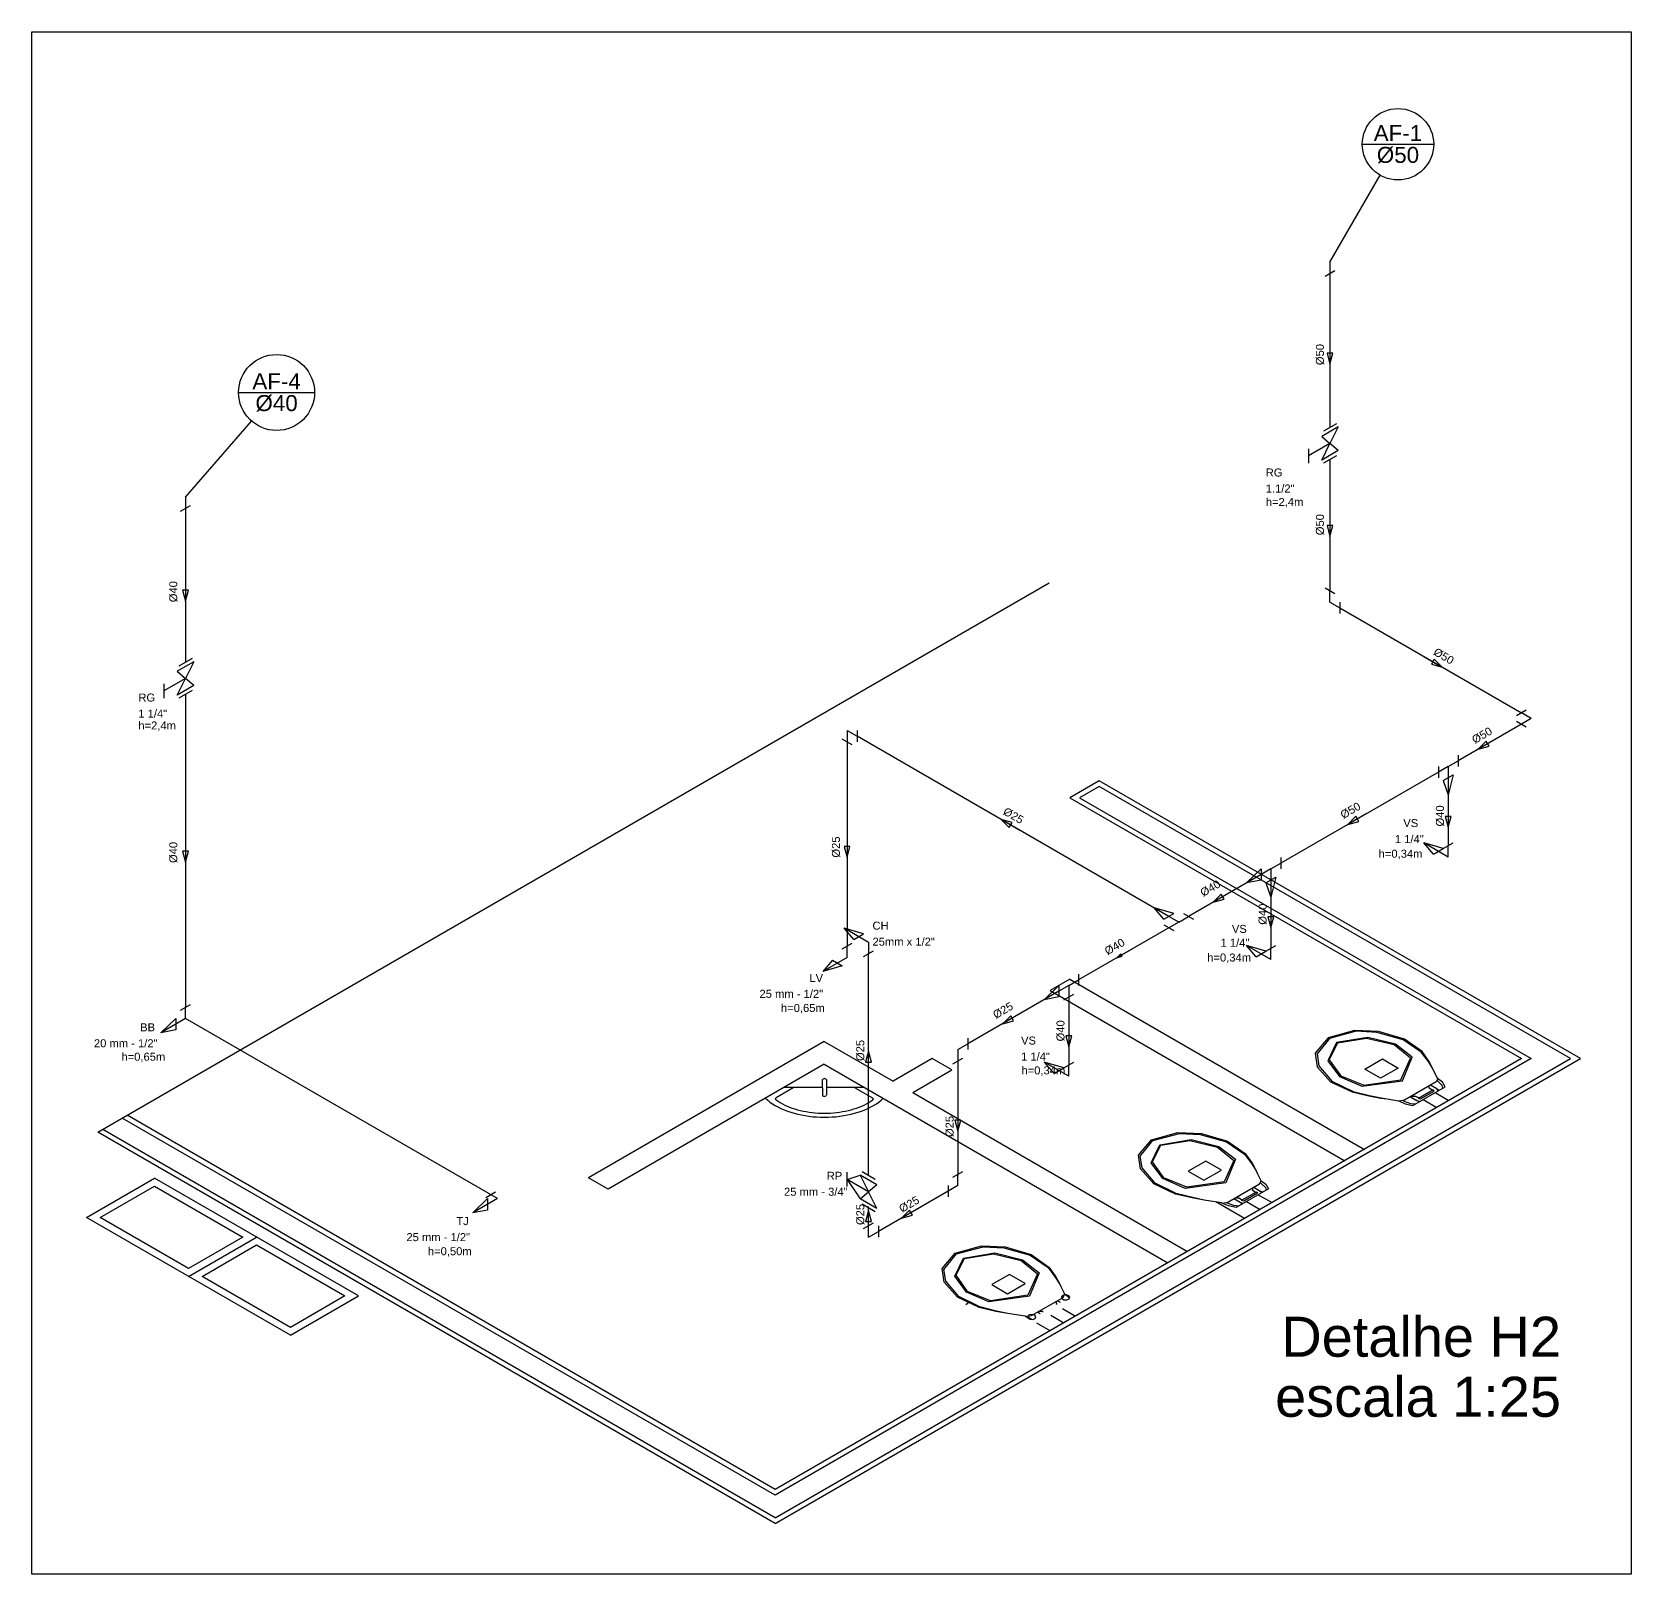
# Model space of a CAD drawing. Header units: inches. Extents: x 14.7 to 44.3, y -33.2 to 26.
# Drawn here: x 17.54 to 24.59, y -33.24 to -26.44 of the extents above; entities that cross this region are included whole.
import ezdxf

# ---------------------------------------------------------------- set-up
doc = ezdxf.new("R2010")
doc.units = ezdxf.units.IN
doc.header["$MEASUREMENT"] = 0
for name, color, linetype in [('AF-Colunas', 3, 'Continuous'), ('AF-Conexões_detalhe', 9, 'Continuous'), ('AF-Indicação_coluna', 3, 'Continuous'), ('AF-Sentido_tubo', 9, 'Continuous'), ('AF-Textos_coluna', 1, 'Continuous'), ('AF-Textos_conexão', 1, 'Continuous'), ('AF-Textos_tubo', 1, 'Continuous'), ('AF-Tubos_detalhe', 2, 'Continuous'), ('Arquitetura', 252, 'Continuous'), ('DI-Títulos', 2, 'Continuous'), ('Simbolos', 3, 'Continuous'), ('Simbolos_int', 174, 'Continuous')]:
    doc.layers.add(name, color=color, linetype=linetype)
doc.styles.add('Arial', font='arial.ttf')

msp = doc.modelspace()

# ---------------------------------------------------------------- linework, layer by layer
msp.add_lwpolyline([(17.5371, -26.4416), (24.5892, -26.4416), (24.5892, -33.2415), (17.5371, -33.2415)], close=True)
at = {"layer": 'AF-Colunas', "linetype": 'Continuous'}
for p, q in [((23.2399, -27.5188), (23.2832, -27.4938)), ((23.2616, -27.4563), (23.2616, -27.5063)), ((18.1926, -28.5548), (18.2359, -28.5298)), ((18.2143, -28.4923), (18.2143, -28.5423))]:
    msp.add_line(p, q, dxfattribs=at)
at = {"layer": 'AF-Conexões_detalhe', "linetype": 'Continuous'}
for p, q in [((23.2832, -28.9188), (23.2399, -28.8938)), ((23.2616, -28.9563), (23.2616, -28.9063)), ((23.2616, -28.9563), (23.3049, -28.9813)), ((23.3049, -28.9563), (23.3049, -29.0063)), ((24.0842, -29.4563), (24.1275, -29.4313)), ((24.1492, -29.4688), (24.1059, -29.4438)), ((24.1492, -29.4688), (24.1059, -29.4938)), ((21.1326, -29.5224), (21.1759, -29.5474)), ((21.1326, -29.5224), (21.1326, -29.5724)), ((21.1759, -29.5224), (21.1759, -29.5724)), ((24.0842, -29.4813), (24.1275, -29.5063)), ((21.1542, -29.5849), (21.1109, -29.5599)), ((23.7398, -29.6802), (23.7398, -29.7302)), ((23.7831, -29.6802), (23.7398, -29.7052)), ((23.7831, -29.6802), (23.8264, -29.6552)), ((23.7831, -29.6802), (23.7831, -29.7302)), ((23.8264, -29.6302), (23.8264, -29.6802)), ((23.7614, -29.7427), (23.8047, -29.7177)), ((23.7614, -29.7427), (23.7831, -29.8052)), ((23.8047, -29.7177), (23.7831, -29.8052)), ((23.7831, -30.0802), (23.6748, -30.0177)), ((23.7181, -30.0677), (23.6748, -30.0177)), ((23.7614, -30.0427), (23.6748, -30.0177)), ((23.7614, -30.0427), (23.8047, -30.0177)), ((23.7831, -30.0802), (23.7831, -30.0302)), ((23.001, -30.1317), (23.0443, -30.1067)), ((23.0443, -30.0817), (23.0443, -30.1317)), ((23.7181, -30.0677), (23.7614, -30.0427)), ((22.9577, -30.1317), (22.8927, -30.1942)), ((22.9577, -30.1817), (22.8927, -30.1942)), ((22.9577, -30.1317), (22.9577, -30.1817)), ((23.001, -30.1317), (22.9577, -30.1567)), ((22.9793, -30.1942), (23.0226, -30.1692)), ((23.001, -30.1317), (23.001, -30.1817)), ((23.0226, -30.1692), (23.001, -30.2567)), ((22.9793, -30.1942), (23.001, -30.2567)), ((22.5295, -30.354), (22.4862, -30.304)), ((22.5728, -30.329), (22.4862, -30.304)), ((21.2267, -30.4561), (21.1184, -30.3936)), ((21.1617, -30.4436), (21.1184, -30.3936)), ((21.205, -30.4186), (21.1184, -30.3936)), ((22.5295, -30.354), (22.5728, -30.329)), ((22.5295, -30.379), (22.5728, -30.404)), ((22.5944, -30.3665), (22.5511, -30.3415)), ((22.5944, -30.3665), (22.5511, -30.3915)), ((22.5944, -30.3665), (22.6377, -30.3415)), ((22.6161, -30.329), (22.6594, -30.354)), ((21.1109, -30.4849), (21.1542, -30.4599)), ((21.1617, -30.4436), (21.205, -30.4186)), ((21.2267, -30.4561), (21.2267, -30.5061)), ((21.1326, -30.5224), (21.0243, -30.5849)), ((21.0676, -30.5349), (21.0243, -30.5849)), ((21.0676, -30.5349), (21.1109, -30.5599)), ((21.1326, -30.5224), (21.1326, -30.4724)), ((21.205, -30.5186), (21.2483, -30.4936)), ((23.001, -30.5317), (22.8927, -30.4692)), ((22.936, -30.5192), (22.8927, -30.4692)), ((22.9793, -30.4942), (22.8927, -30.4692)), ((22.936, -30.5192), (22.9793, -30.4942)), ((22.9793, -30.4942), (23.0226, -30.4692)), ((23.001, -30.5317), (23.001, -30.4817)), ((21.1109, -30.5599), (21.0243, -30.5849)), ((22.1529, -30.5963), (22.1529, -30.6463)), ((22.0663, -30.6463), (22.0014, -30.7088)), ((22.0663, -30.6463), (22.0663, -30.6963)), ((22.1096, -30.6463), (22.0663, -30.6713)), ((22.1096, -30.6463), (22.1529, -30.6213)), ((22.1096, -30.6463), (22.1096, -30.6963)), ((18.1926, -30.7548), (18.2359, -30.7298)), ((18.2143, -30.7923), (18.2143, -30.7423)), ((22.0663, -30.6963), (22.0014, -30.7088)), ((22.088, -30.7088), (22.1313, -30.6838)), ((18.2143, -30.7923), (18.106, -30.8548)), ((18.171, -30.7923), (18.106, -30.8548)), ((18.171, -30.7923), (18.171, -30.8423)), ((18.171, -30.8423), (18.106, -30.8548)), ((21.6639, -30.8787), (21.6639, -30.9287)), ((21.6206, -30.9287), (21.6639, -30.9037)), ((21.6206, -30.9287), (21.6206, -30.9787)), ((21.599, -30.9912), (21.6423, -30.9662)), ((22.1096, -31.0463), (22.0014, -30.9838)), ((22.0447, -31.0338), (22.0014, -30.9838)), ((22.088, -31.0088), (22.0014, -30.9838)), ((22.0447, -31.0338), (22.088, -31.0088)), ((22.088, -31.0088), (22.1313, -30.9838)), ((22.1096, -31.0463), (22.1096, -30.9963)), ((21.599, -31.4912), (21.6423, -31.4662)), ((21.6206, -31.5287), (21.6206, -31.4787)), ((19.5895, -31.5863), (19.4813, -31.6488)), ((19.5462, -31.5863), (19.4813, -31.6488)), ((19.5381, -31.5815), (19.5814, -31.5565)), ((19.5462, -31.5863), (19.5462, -31.6363)), ((21.5773, -31.5287), (21.5773, -31.5787)), ((21.6206, -31.5287), (21.5773, -31.5537)), ((19.5462, -31.6363), (19.4813, -31.6488)), ((21.205, -31.7186), (21.2483, -31.6936)), ((21.2267, -31.7561), (21.2267, -31.7061)), ((21.2267, -31.7561), (21.27, -31.7311)), ((21.27, -31.7061), (21.27, -31.7561))]:
    msp.add_line(p, q, dxfattribs=at)
at = {"layer": 'AF-Indicação_coluna'}
for p, q in [((23.4041, -26.9367), (23.7191, -26.9367)), ((23.2616, -27.4563), (23.4828, -27.0731)), ((18.4483, -28.0313), (18.7833, -28.0313)), ((18.2143, -28.4923), (18.5058, -28.1576))]:
    msp.add_line(p, q, dxfattribs=at)
for centre, radius in [((23.5616, -26.9367), 0.1575), ((18.6158, -28.0313), 0.1675)]:
    msp.add_circle(centre, radius, dxfattribs=at)
at = {"layer": 'AF-Sentido_tubo'}
for points in [[(23.2616, -27.821), (23.2616, -27.8916)], [(23.2616, -28.5255), (23.2616, -28.6667)], [(18.2143, -28.857), (18.2143, -28.9276)], [(23.6748, -29.1949), (23.736, -29.2302)], [(23.9967, -29.5569), (23.9356, -29.5922)], [(23.4226, -29.8883), (23.3615, -29.9236)], [(23.7831, -29.8449), (23.7831, -29.9155)], [(21.8941, -29.9621), (21.8329, -29.9268)], [(18.2143, -30.007), (18.2143, -30.0776)], [(21.1326, -29.9871), (21.1326, -30.0577)], [(22.8283, -30.2314), (22.7671, -30.2667)], [(23.001, -30.2964), (23.001, -30.367)], [(22.3826, -30.4887), (22.3215, -30.524)], [(21.8957, -30.7699), (21.8345, -30.8052)], [(22.1096, -30.811), (22.1096, -30.8816)], [(21.2267, -31.0414), (21.2267, -30.9708)], [(21.6206, -31.1934), (21.6206, -31.264)], [(21.2267, -31.6914), (21.2267, -31.6208)], [(21.4542, -31.6247), (21.3931, -31.66)]]:
    msp.add_lwpolyline(points, dxfattribs=at)
for points in [[(23.2616, -27.9059), (23.2745, -27.8576), (23.2486, -27.8576)], [(23.2616, -28.6667), (23.2745, -28.6184), (23.2486, -28.6184)], [(18.2143, -28.9517), (18.2272, -28.9034), (18.2014, -28.9034)], [(23.7569, -29.2423), (23.7215, -29.2069), (23.7086, -29.2293)], [(23.9147, -29.6042), (23.963, -29.5913), (23.95, -29.5689)], [(23.3405, -29.9357), (23.3888, -29.9227), (23.3759, -29.9003)], [(23.7831, -29.9487), (23.796, -29.9004), (23.7701, -29.9004)], [(21.812, -29.9147), (21.8474, -29.9501), (21.8603, -29.9277)], [(21.1316, -30.0819), (21.1446, -30.0336), (21.1187, -30.0336)], [(18.2143, -30.1026), (18.2272, -30.0543), (18.2014, -30.0543)], [(22.7462, -30.2788), (22.7945, -30.2659), (22.7816, -30.2435)], [(23.001, -30.3912), (23.0139, -30.3429), (22.988, -30.3429)], [(22.3215, -30.524), (22.3456, -30.5176), (22.3391, -30.5064)], [(21.8182, -30.8158), (21.8665, -30.8028), (21.8536, -30.7804)], [(22.1096, -30.9169), (22.1226, -30.8686), (22.0967, -30.8686)], [(21.2267, -30.9356), (21.2137, -30.9839), (21.2396, -30.9839)], [(21.6206, -31.2881), (21.6335, -31.2398), (21.6077, -31.2398)], [(21.2267, -31.6383), (21.2137, -31.6866), (21.2396, -31.6866)], [(21.3722, -31.6721), (21.4205, -31.6592), (21.4075, -31.6368)]]:
    msp.add_lwpolyline(points, close=True, dxfattribs=at)
at = {"layer": 'AF-Tubos_detalhe'}
for p, q in [((23.2616, -27.5063), (23.2616, -28.1856)), ((23.2616, -28.3268), (23.2616, -28.9063)), ((18.2143, -28.5423), (18.2143, -29.2215)), ((23.3049, -28.9813), (24.1059, -29.4438)), ((18.2143, -29.3628), (18.2143, -30.7423)), ((22.5511, -30.3415), (21.1759, -29.5474)), ((24.1059, -29.4938), (23.8264, -29.6552)), ((21.1326, -29.5724), (21.1326, -30.4724)), ((23.7398, -29.7052), (23.0443, -30.1067)), ((23.7831, -29.7302), (23.7831, -30.0302)), ((22.9577, -30.1567), (22.6377, -30.3415)), ((23.001, -30.1817), (23.001, -30.4817)), ((22.5511, -30.3915), (22.1529, -30.6213)), ((21.2267, -31.4854), (21.2267, -30.5061)), ((22.0663, -30.6713), (21.6639, -30.9037)), ((22.1096, -30.6963), (22.1096, -30.9963)), ((19.5895, -31.5863), (18.2143, -30.7923)), ((21.6206, -30.9787), (21.6206, -31.4787)), ((21.5773, -31.5537), (21.27, -31.7311)), ((21.2267, -31.7061), (21.2267, -31.6269))]:
    msp.add_line(p, q, dxfattribs=at)
at = {"layer": 'Arquitetura'}
for p, q in [((17.8272, -31.2938), (22.0234, -28.8711)), ((22.2439, -29.7438), (22.1139, -29.8188)), ((24.3657, -30.9688), (22.2439, -29.7438)), ((22.1139, -29.8188), (24.1059, -30.9688)), ((22.2439, -29.7688), (22.1574, -29.8188)), ((22.1574, -29.8188), (24.1492, -30.9688)), ((24.3224, -30.9688), (22.2439, -29.7688)), ((22.1139, -30.6188), (22.0274, -30.6688)), ((22.0274, -30.6688), (23.3264, -31.4188)), ((22.1139, -30.6188), (23.4132, -31.3688)), ((21.0314, -30.8938), (19.9922, -31.4938)), ((21.0314, -30.8938), (21.3347, -31.0688)), ((21.0314, -30.9938), (20.0789, -31.5438)), ((20.8149, -33.0188), (24.3657, -30.9688)), ((20.8149, -32.9938), (24.3224, -30.9688)), ((24.1059, -30.9688), (20.8149, -32.8688)), ((24.1492, -30.9688), (20.8149, -32.8938)), ((21.0314, -30.9938), (22.5469, -31.8688)), ((20.8937, -31.0983), (20.8189, -31.1416)), ((21.0229, -31.0963), (20.8539, -31.0963)), ((21.0224, -31.0611), (21.0229, -31.1308)), ((21.0407, -31.0611), (21.0407, -31.1306)), ((21.2094, -31.0966), (21.0407, -31.0966)), ((21.1697, -31.0986), (21.2442, -31.1416)), ((23.6274, -31.1751), (23.7702, -31.0926)), ((21.4212, -31.1188), (22.6337, -31.8188)), ((23.6524, -31.1431), (23.7149, -31.1071)), ((23.6729, -31.1488), (23.7334, -31.1838)), ((23.7249, -31.1188), (23.7854, -31.1538)), ((20.8149, -32.8938), (17.9354, -31.2313)), ((20.8149, -32.8688), (17.9572, -31.2188)), ((20.8149, -33.0188), (17.8272, -31.2938)), ((20.8149, -32.9938), (17.8489, -31.2813)), ((17.7772, -31.6691), (18.0772, -31.4959)), ((18.9772, -32.0155), (18.0772, -31.4959)), ((20.0789, -31.5438), (19.9922, -31.4938)), ((22.9909, -31.5426), (22.8479, -31.6251)), ((22.9354, -31.5571), (22.8732, -31.5931)), ((22.9454, -31.5688), (23.0059, -31.6038)), ((22.8934, -31.5988), (22.9542, -31.6338)), ((18.6772, -32.1887), (17.7772, -31.6691)), ((18.2272, -31.9289), (18.5272, -31.7557)), ((18.6772, -32.1887), (18.9772, -32.0155)), ((22.0819, -32.0703), (22.1399, -32.1038)), ((22.0299, -32.1003), (22.0879, -32.1338))]:
    msp.add_line(p, q, dxfattribs=at)
at = {"layer": 'Arquitetura', "color": 8}
for p, q in [((22.8847, -31.6738), (22.7584, -31.6008)), ((21.6662, -32.0473), (21.6549, -32.0538)), ((21.9409, -32.1188), (21.9169, -32.1051)), ((22.0274, -32.1688), (21.9694, -32.1353))]:
    msp.add_line(p, q, dxfattribs=at)
at = {"layer": 'Arquitetura'}
for points in [[(23.7702, -31.0926), (23.7577, -31.0728), (23.7364, -31.0561), (23.7362, -31.0558), (23.7357, -31.0556), (23.7214, -31.0268), (23.7144, -31.0108), (23.6979, -30.9803), (23.6677, -30.9378), (23.5897, -30.8828), (23.4749, -30.8491), (23.3702, -30.8441), (23.2537, -30.8768), (23.1969, -30.9441), (23.2057, -31.0046), (23.2642, -31.0708), (23.3594, -31.1158), (23.4329, -31.1333), (23.4857, -31.1428), (23.5134, -31.1468), (23.5634, -31.1551), (23.5637, -31.1553), (23.5647, -31.1553), (23.5932, -31.1678), (23.6274, -31.1751)], [(23.7214, -31.0268), (23.7137, -31.0113), (23.6954, -30.9818), (23.6637, -30.9401), (23.5842, -30.8861), (23.4679, -30.8531), (23.3774, -30.8483), (23.2597, -30.8803), (23.2044, -30.9483), (23.2127, -31.0006), (23.2697, -31.0676), (23.3632, -31.1136), (23.4357, -31.1318), (23.4867, -31.1423), (23.5134, -31.1468)], [(23.2909, -30.8983), (23.2519, -30.9778), (23.3034, -31.0481), (23.4027, -31.0908), (23.5814, -31.0661), (23.6244, -30.9628), (23.5504, -30.9056), (23.4287, -30.8758), (23.2909, -30.8983)], [(23.6167, -30.9673), (23.5452, -30.9086), (23.4227, -30.8793), (23.2952, -30.9008), (23.2579, -30.9743), (23.3087, -31.0451), (23.4104, -31.0863), (23.5742, -31.0618), (23.6167, -30.9673)], [(21.4212, -31.1188), (21.5944, -31.0188), (21.5077, -30.9688), (21.3347, -31.0688)], [(23.4937, -30.9703), (23.5629, -31.0103), (23.4849, -31.0553), (23.4157, -31.0153), (23.4937, -30.9703)], [(20.9024, -31.0963), (20.8977, -31.0968), (20.8937, -31.0983)], [(21.0409, -31.0611), (21.0319, -31.0558), (21.0229, -31.0611)], [(23.7362, -31.0558), (23.7369, -31.0578), (23.7304, -31.0716), (23.5909, -31.1521), (23.5672, -31.1558), (23.5637, -31.1553)], [(23.6217, -31.1343), (23.6392, -31.1343), (23.6504, -31.1408), (23.6529, -31.1448), (23.6607, -31.1468), (23.7214, -31.1118), (23.7179, -31.1073), (23.7109, -31.1058), (23.6997, -31.0993), (23.6997, -31.0893)], [(23.7399, -31.1101), (23.7329, -31.1026), (23.7049, -31.0863)], [(23.7594, -31.0988), (23.7559, -31.0868), (23.7362, -31.0673)], [(20.7722, -31.1438), (20.7817, -31.1521), (20.7919, -31.1601), (20.8029, -31.1678), (20.8147, -31.1751), (20.8272, -31.1818), (20.8404, -31.1883), (20.8542, -31.1943), (20.8684, -31.1998), (20.8834, -31.2051), (20.8987, -31.2096), (20.9144, -31.2136), (20.9304, -31.2173), (20.9469, -31.2203), (20.9634, -31.2228), (20.9804, -31.2248), (20.9974, -31.2261), (21.0147, -31.2271), (21.0319, -31.2273), (21.0492, -31.2271), (21.0664, -31.2261), (21.0834, -31.2248), (21.1004, -31.2228), (21.1169, -31.2203), (21.1334, -31.2173), (21.1494, -31.2136), (21.1652, -31.2096), (21.1804, -31.2051), (21.1954, -31.1998), (21.2097, -31.1943), (21.2234, -31.1883), (21.2364, -31.1818), (21.2489, -31.1751), (21.2609, -31.1678), (21.2719, -31.1601), (21.2822, -31.1521), (21.2917, -31.1438)], [(20.8189, -31.1416), (20.8154, -31.1463), (20.8179, -31.1511)], [(20.8184, -31.1511), (20.8274, -31.1571), (20.8367, -31.1626), (20.8464, -31.1681), (20.8567, -31.1733), (20.8674, -31.1781), (20.8784, -31.1826), (20.8899, -31.1868), (20.9017, -31.1906), (20.9139, -31.1941), (20.9262, -31.1973), (20.9389, -31.2001), (20.9517, -31.2026), (20.9647, -31.2048), (20.9779, -31.2066), (20.9914, -31.2078), (21.0049, -31.2088), (21.0184, -31.2093), (21.0319, -31.2096), (21.0454, -31.2093), (21.0589, -31.2088), (21.0724, -31.2078), (21.0859, -31.2066), (21.0989, -31.2048), (21.1122, -31.2026), (21.1249, -31.2001), (21.1377, -31.1973), (21.1499, -31.1941), (21.1622, -31.1906), (21.1739, -31.1868), (21.1854, -31.1826), (21.1964, -31.1781), (21.2072, -31.1733), (21.2174, -31.1681), (21.2272, -31.1626), (21.2364, -31.1571), (21.2452, -31.1511)], [(21.0224, -31.1308), (21.0314, -31.1361), (21.0404, -31.1308)], [(21.2449, -31.1511), (21.2477, -31.1463), (21.2442, -31.1416)], [(23.5842, -31.1551), (23.6174, -31.1668), (23.6382, -31.1688)], [(23.6167, -31.1373), (23.6447, -31.1536), (23.6577, -31.1576)], [(23.6547, -31.1593), (23.6447, -31.1536)], [(23.7329, -31.1026), (23.7429, -31.1083)], [(22.8479, -31.6251), (22.8137, -31.6178), (22.7847, -31.6056), (22.7844, -31.6053), (22.7839, -31.6051), (22.7342, -31.5968), (22.7064, -31.5928), (22.6534, -31.5833), (22.5799, -31.5658), (22.4847, -31.5208), (22.4262, -31.4546), (22.4177, -31.3941), (22.4742, -31.3268), (22.5907, -31.2941), (22.6954, -31.2991), (22.8102, -31.3328), (22.8882, -31.3878), (22.9187, -31.4303), (22.9349, -31.4608), (22.9419, -31.4768), (22.9562, -31.5056), (22.9567, -31.5058), (22.9572, -31.5061), (22.9784, -31.5228), (22.9909, -31.5426)], [(22.7342, -31.5968), (22.7072, -31.5923), (22.6562, -31.5818), (22.5839, -31.5636), (22.4904, -31.5176), (22.4332, -31.4506), (22.4249, -31.3983), (22.4804, -31.3303), (22.5982, -31.2983), (22.6887, -31.3031), (22.8047, -31.3361), (22.8844, -31.3901), (22.9159, -31.4318), (22.9342, -31.4613), (22.9419, -31.4768)], [(22.5114, -31.3483), (22.6492, -31.3258), (22.7709, -31.3556), (22.8449, -31.4128), (22.8022, -31.5161), (22.6232, -31.5408), (22.5242, -31.4981), (22.4724, -31.4278), (22.5114, -31.3483)], [(22.6309, -31.5363), (22.5292, -31.4951), (22.4787, -31.4243), (22.5159, -31.3508), (22.6432, -31.3293), (22.7657, -31.3586), (22.8372, -31.4173), (22.7947, -31.5118), (22.6309, -31.5363)], [(22.6362, -31.4653), (22.7054, -31.5053), (22.7834, -31.4603), (22.7142, -31.4203), (22.6362, -31.4653)], [(22.7844, -31.6053), (22.7877, -31.6058), (22.8117, -31.6021), (22.9509, -31.5216), (22.9574, -31.5078), (22.9567, -31.5058)], [(22.9567, -31.5173), (22.9767, -31.5368), (22.9799, -31.5488)], [(22.8782, -31.6076), (22.8652, -31.6036), (22.8372, -31.5873)], [(22.9202, -31.5393), (22.9202, -31.5493), (22.9314, -31.5558), (22.9384, -31.5573), (22.9419, -31.5618), (22.8814, -31.5968), (22.8734, -31.5948), (22.8709, -31.5908), (22.8597, -31.5843), (22.8424, -31.5843)], [(22.9254, -31.5363), (22.9537, -31.5526), (22.9607, -31.5601)], [(22.9637, -31.5583), (22.9537, -31.5526)], [(22.8587, -31.6188), (22.8379, -31.6168), (22.8047, -31.6051)], [(22.8652, -31.6036), (22.8752, -31.6093)], [(21.9447, -32.1166), (21.9187, -32.1056), (21.9182, -32.1053), (21.9179, -32.1051), (21.8682, -32.0968), (21.8404, -32.0928), (21.7874, -32.0833), (21.7139, -32.0658), (21.6187, -32.0208), (21.5602, -31.9546), (21.5514, -31.8941), (21.6082, -31.8268), (21.7247, -31.7941), (21.8294, -31.7991), (21.9442, -31.8328), (22.0222, -31.8878), (22.0524, -31.9303), (22.0689, -31.9608), (22.0759, -31.9768), (22.0902, -32.0056), (22.0907, -32.0058), (22.0912, -32.0061), (22.1102, -32.0211)], [(21.8682, -32.0968), (21.8412, -32.0923), (21.7902, -32.0818), (21.7179, -32.0636), (21.6242, -32.0176), (21.5672, -31.9506), (21.5589, -31.8983), (21.6144, -31.8303), (21.7322, -31.7983), (21.8227, -31.8031), (21.9387, -31.8361), (22.0184, -31.8901), (22.0499, -31.9318), (22.0682, -31.9613), (22.0759, -31.9768)], [(21.6454, -31.8483), (21.7832, -31.8258), (21.9049, -31.8556), (21.9789, -31.9128), (21.9359, -32.0161), (21.7572, -32.0408), (21.6582, -31.9981), (21.6064, -31.9278), (21.6454, -31.8483)], [(21.7649, -32.0363), (21.6632, -31.9951), (21.6127, -31.9243), (21.6499, -31.8508), (21.7772, -31.8293), (21.8997, -31.8586), (21.9712, -31.9173), (21.9287, -32.0118), (21.7649, -32.0363)], [(21.7702, -31.9653), (21.8394, -32.0053), (21.9174, -31.9603), (21.8482, -31.9203), (21.7702, -31.9653)], [(21.9182, -32.1053), (21.9217, -32.1058), (21.9457, -32.1021), (22.0849, -32.0216), (22.0914, -32.0078), (22.0907, -32.0058)], [(22.1092, -32.0141), (22.0974, -32.0108), (22.0849, -32.0128), (22.0774, -32.0191), (22.0787, -32.0266), (22.0877, -32.0318), (22.1007, -32.0323), (22.1114, -32.0281), (22.1147, -32.0208), (22.1092, -32.0141)], [(21.9972, -32.0863), (21.9937, -32.0843), (21.9764, -32.0843)], [(22.0542, -32.0393), (22.0542, -32.0493), (22.0577, -32.0513)], [(22.0594, -32.0363), (22.0717, -32.0433)], [(21.9594, -32.1006), (21.9477, -32.0973), (21.9352, -32.0993), (21.9277, -32.1056), (21.9287, -32.1131), (21.9379, -32.1183), (21.9509, -32.1188), (21.9617, -32.1146), (21.9649, -32.1073), (21.9594, -32.1006)], [(21.9832, -32.0943), (21.9712, -32.0873)]]:
    msp.add_lwpolyline(points, dxfattribs=at)
at = {"layer": 'Arquitetura', "color": 1}
msp.add_lwpolyline([(21.1697, -31.0986), (21.1657, -31.0971), (21.1609, -31.0966)], dxfattribs=at)
at = {"layer": 'Arquitetura'}
for points in [[(17.8372, -31.6691), (18.0772, -31.5305), (18.4672, -31.7557), (18.2272, -31.8943)], [(18.2872, -31.9289), (18.5272, -31.7903), (18.9172, -32.0155), (18.6772, -32.1541)]]:
    msp.add_lwpolyline(points, close=True, dxfattribs=at)
at = {"layer": 'Simbolos'}
for p, q in [((23.2979, -28.1828), (23.2252, -28.2248)), ((23.2906, -28.1688), (23.2326, -28.2023)), ((23.2979, -28.1828), (23.2616, -28.2563)), ((23.2616, -28.2563), (23.1663, -28.3113)), ((23.2252, -28.2248), (23.2616, -28.2563)), ((23.2252, -28.3298), (23.2616, -28.2563)), ((23.2979, -28.2878), (23.2616, -28.2563)), ((23.1663, -28.2798), (23.1663, -28.3428)), ((23.2979, -28.2878), (23.2252, -28.3298)), ((23.2906, -28.3101), (23.2326, -28.3436)), ((18.2507, -29.2188), (18.1779, -29.2608)), ((18.1779, -29.2608), (18.2143, -29.2923)), ((18.2433, -29.2048), (18.1853, -29.2383)), ((18.2507, -29.2188), (18.2143, -29.2923)), ((18.2143, -29.2923), (18.119, -29.3473)), ((18.119, -29.3158), (18.119, -29.3788)), ((18.1779, -29.3658), (18.2143, -29.2923)), ((18.2507, -29.3238), (18.1779, -29.3658)), ((18.2507, -29.3238), (18.2143, -29.2923)), ((18.2433, -29.346), (18.1853, -29.3795)), ((21.1316, -31.5327), (21.1316, -31.4697)), ((21.1316, -31.5012), (21.1903, -31.4826)), ((21.2267, -31.5561), (21.1316, -31.5012)), ((21.1316, -31.5012), (21.1903, -31.5876)), ((21.1903, -31.4826), (21.2269, -31.5562)), ((21.2631, -31.5246), (21.1903, -31.4826)), ((21.1903, -31.5876), (21.2267, -31.5561)), ((21.2631, -31.6296), (21.1903, -31.5876)), ((21.2631, -31.5246), (21.2267, -31.5561)), ((21.2631, -31.6296), (21.2267, -31.5561))]:
    msp.add_line(p, q, dxfattribs=at)
at = {"layer": 'Simbolos_int'}
for p, q in [((21.2559, -31.5022), (21.1977, -31.4686)), ((21.2559, -31.6437), (21.1977, -31.6101))]:
    msp.add_line(p, q, dxfattribs=at)

# ---------------------------------------------------------------- texts
at = {"layer": 'AF-Textos_coluna', "char_height": 0.0706, "attachment_point": 8, "line_spacing_factor": 0.9, "style": 'Arial'}
for s, insert, width in [('AF-1', (23.5614, -26.9225), 0.427987), ('%%c50', (23.5614, -27.0215), 0.373043), ('AF-4', (18.6159, -28.0173), 0.427987), ('%%C40', (18.6159, -28.116), 0.373043)]:
    msp.add_mtext(s, dxfattribs=dict(at, insert=insert, width=width))
at = {"layer": 'AF-Textos_conexão', "char_height": 0.0353, "attachment_point": 7, "line_spacing_factor": 0.9, "style": 'Arial'}
for s, insert, width in [('RG', (22.9782, -28.4022), 0.144882), ('1.1/2"', (22.9782, -28.4729), 0.249649), ('h=2,4m', (22.9784, -28.5382), 0.144882), ('RG', (18.0062, -29.3947), 0.144882), ('1 1/4"', (18.0062, -29.4654), 0.16895), ('h=2,4m', (18.0062, -29.5239), 0.144882), ('VS', (23.5849, -29.9482), 0.129308), ('1 1/4"', (23.5478, -30.0187), 0.249649), ('h=0,34m', (23.4762, -30.0894), 0.144882), ('CH', (21.2439, -30.4005), 0.13969), ('VS', (22.8289, -30.4149), 0.129308), ('25mm x 1/2"', (21.2439, -30.4712), 0.539412), ('1 1/4"', (22.7789, -30.4758), 0.249649), ('h=0,34m', (22.7203, -30.5472), 0.144882), ('LV', (20.9657, -30.6307), 0.118454), ('25 mm - 1/2"', (20.7457, -30.7012), 0.550739), ('h=0,65m', (20.8403, -30.7696), 0.144882), ('BB', (18.014, -30.8484), 0.129308), ('20 mm - 1/2"', (17.8103, -30.9192), 0.550739), ('VS', (21.8992, -30.9072), 0.129308), ('h=0,65m', (17.9316, -30.9846), 0.144882), ('1 1/4"', (21.8992, -30.9777), 0.249649), ('h=0,34m', (21.9008, -31.0448), 0.144882), ('RP', (21.0421, -31.5032), 0.134499), ('25 mm - 3/4"', (20.8537, -31.574), 0.550739), ('TJ', (19.4084, -31.7035), 0.118454), ('25 mm - 1/2"', (19.1884, -31.774), 0.550739), ('h=0,50m', (19.283, -31.8424), 0.144882)]:
    msp.add_mtext(s, dxfattribs=dict(at, insert=insert, width=width))
at = {"layer": 'AF-Textos_tubo', "char_height": 0.0353, "width": 0.182636, "attachment_point": 8, "line_spacing_factor": 0.9, "style": 'Arial'}
for s, insert, rotation in [('%%c50', (23.2361, -27.8641), 90), ('%%c50', (23.2361, -28.6141), 90), ('%%C40', (18.1793, -28.9096), 90), ('%%c50', (23.754, -29.21), 329.99864), ('%%c50', (23.9412, -29.5592), 29.99961), ('%%c25', (21.8562, -29.9132), 330), ('%%c50', (23.3612, -29.8907), 29.99961), ('%%c40', (23.7655, -29.8985), 90), ('%%C40', (18.1793, -30.0596), 90), ('%%c25', (21.1017, -30.0357), 90), ('%%c40', (22.7431, -30.2337), 29.99961), ('%%c40', (22.9833, -30.3318), 90), ('%%c40', (22.3212, -30.4912), 29.99959), ('%%c25', (21.8288, -30.7722), 29.99962), ('%%c40', (22.092, -30.8463), 90), ('%%c25', (21.209, -30.9328), 90), ('%%c25', (21.603, -31.268), 90), ('%%c25', (21.4149, -31.6272), 29.9996), ('%%c25', (21.209, -31.6561), 90)]:
    msp.add_mtext(s, dxfattribs=dict(at, insert=insert, rotation=rotation))
at = {"layer": 'DI-Títulos', "char_height": 0.1765, "attachment_point": 9, "line_spacing_factor": 0.9, "style": 'Arial'}
for s, insert, width in [('Detalhe H2', (24.2805, -32.2859), 2.472495), ('escala 1:25', (24.2805, -32.5507), 2.530331)]:
    msp.add_mtext(s, dxfattribs=dict(at, insert=insert, width=width))

doc.saveas('drawing.dxf')
